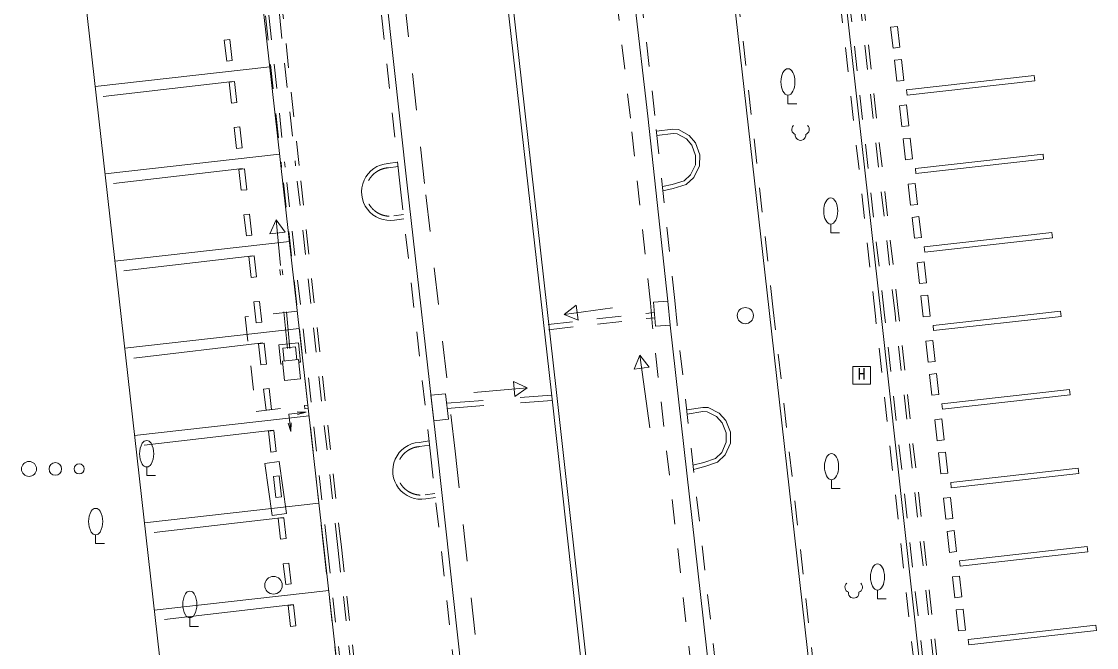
# Model space of a CAD drawing. Units: millimetres, scale not verified. Extents: x -294350 to 464306, y -228900 to 207900.
# Drawn here: x -52632 to -22026, y 8360 to 26187 of the extents above; entities that cross this region are included whole.
import ezdxf
from ezdxf.enums import TextEntityAlignment as Align

# ---------------------------------------------------------------- set-up
doc = ezdxf.new("R2010")
doc.units = ezdxf.units.MM
doc.header["$LTSCALE"] = 700
doc.linetypes.add('USER1', pattern=[2, 1, -1])
doc.linetypes.add('USER2', pattern=[3, 1.5, -1.5])
doc.layers.add('0-0', color=7, linetype='Continuous')
for name, color, linetype, lineweight in [('0-5_S-BGD', 8, 'Continuous', 13), ('0-7_D-STR-STR1', 253, 'Continuous', 13), ('7-0', 8, 'Continuous', 13)]:
    doc.layers.add(name, color=color, linetype=linetype, lineweight=lineweight)
doc.styles.add('ＭＳ ゴシック', font='')
doc.styles.get('ＭＳ ゴシック').set_extended_font_data('MS Gothic')

# ---------------------------------------------------------------- blocks, each defined once
blk = doc.blocks.new('園庭_1')
at = {"layer": '0-5_S-BGD'}
for centre, radius, start, end in [((55292776398, -88852369771), 105016, 131.41945, 251.14243), ((55292916398, -88852369771), 105038, 288.85757, 48.58055), ((55292846398, -88852483521), 104936, 172.14016, 7.85984)]:
    blk.add_arc(centre, radius, start, end, dxfattribs=at)
blk = doc.blocks.new('独立樹（広葉樹）_6')
at = {"layer": '0-5_S-BGD'}
blk.add_lwpolyline([(55293448700, -88854257100), (55293448700, -88854432100), (55293623700, -88854432100)], dxfattribs=at)
blk.add_ellipse((55293448700, -88853994600), major_axis=(0, 262500), ratio=0.533333, dxfattribs=at)
blk = doc.blocks.new('照明灯_1')
at = {"layer": '0-5_S-BGD'}
blk.add_lwpolyline([(55293890400, -88857093500), (55294240400, -88857093500), (55294240400, -88857443500), (55293890400, -88857443500)], close=True, dxfattribs=at)
at = {"layer": '0-5_S-BGD', "style": 'ＭＳ ゴシック'}
blk.add_text('H', height=230900, dxfattribs=at).set_placement((55293986675, -88857426004), align=Align.BOTTOM_LEFT)
blk = doc.blocks.new('独立樹（広葉樹）_58')
at = {"layer": '0-5_S-BGD'}
blk.add_lwpolyline([(55292596100, -88851683200), (55292596100, -88851858200), (55292771100, -88851858200)], dxfattribs=at)
blk.add_ellipse((55292596100, -88851420700), major_axis=(0, 262500), ratio=0.533333, dxfattribs=at)
blk = doc.blocks.new('園庭_18')
at = {"layer": '0-5_S-BGD'}
for centre, radius, start, end in [((55293836443, -88861494526), 105016, 131.41945, 251.14243), ((55293906443, -88861608276), 104936, 172.14016, 7.85984), ((55293976443, -88861494526), 105038, 288.85757, 48.58055)]:
    blk.add_arc(centre, radius, start, end, dxfattribs=at)
blk = doc.blocks.new('独立樹（広葉樹）_99')
at = {"layer": '0-5_S-BGD'}
blk.add_lwpolyline([(55294381100, -88861553200), (55294381100, -88861728200), (55294556100, -88861728200)], dxfattribs=at)
blk.add_ellipse((55294381100, -88861290700), major_axis=(0, 262500), ratio=0.533333, dxfattribs=at)
blk = doc.blocks.new('独立樹（広葉樹）_102')
at = {"layer": '0-5_S-BGD'}
blk.add_lwpolyline([(55293464800, -88859352400), (55293464800, -88859527400), (55293639800, -88859527400)], dxfattribs=at)
blk.add_ellipse((55293464800, -88859089900), major_axis=(0, 262500), ratio=0.533333, dxfattribs=at)

msp = doc.modelspace()

# ---------------------------------------------------------------- linework, layer by layer
at = {"layer": '0-5_S-BGD'}
for p, q in [((-37547.1, 15604.5), (-39755.1, 35180.4)), ((-37398, 15621.1), (-39606, 35197.2)), ((-31348, 17960), (-33075, 33322)), ((-35755, 31836), (-34800, 23492)), ((-41652.6, 21521.8), (-42518.6, 29411.8)), ((-29269, 27712), (-28160, 17817)), ((-27886.3, 26025.6), (-27687.6, 26047.9)), ((-27819.4, 25429.3), (-27886.3, 26025.6)), ((-27687.6, 26047.9), (-27620.6, 25451.6)), ((-27819.4, 25429.3), (-27620.6, 25451.6)), ((-27780.3, 25081.5), (-27581.6, 25103.8)), ((-27581.6, 25103.8), (-27514.6, 24507.6)), ((-27713.4, 24485.3), (-27780.3, 25081.5)), ((-27713.4, 24485.3), (-27514.6, 24507.6)), ((-27432.9, 24240), (-23799.7, 24647.9)), ((-27416.2, 24090.9), (-23783, 24498.8)), ((-23799.7, 24647.9), (-23783, 24498.8)), ((-27432.9, 24240), (-27416.2, 24090.9)), ((-27635.3, 23789.6), (-27436.5, 23811.9)), ((-27568.4, 23193.4), (-27635.3, 23789.6)), ((-27436.5, 23811.9), (-27369.6, 23215.7)), ((-34800, 23492), (-34229, 18223)), ((-34552.4, 23063), (-34086, 23120)), ((-33929, 23109), (-34086, 23120)), ((-33929, 23109), (-33622, 22943)), ((-27568.4, 23193.4), (-27369.6, 23215.7)), ((-33622, 22943), (-33444, 22728)), ((-33444, 22728), (-33318, 22392)), ((-27529.3, 22845.6), (-27330.6, 22867.9)), ((-27462.4, 22249.3), (-27529.3, 22845.6)), ((-27330.6, 22867.9), (-27263.6, 22271.6)), ((-33326, 22078), (-33318, 22392)), ((-27181.9, 22004.1), (-23548.7, 22412)), ((-23548.7, 22412), (-23532, 22262.9)), ((-41926, 22180.2), (-42197.5, 22141.6)), ((-33326, 22078), (-33486, 21747)), ((-27462.4, 22249.3), (-27263.6, 22271.6)), ((-27165.2, 21855), (-23532, 22262.9)), ((-33709, 21542), (-33486, 21747)), ((-27181.9, 22004.1), (-27165.2, 21855)), ((-40784.6, 13895.8), (-41652.6, 21521.8)), ((-34368.8, 21369.6), (-34075, 21433)), ((-33709, 21542), (-34075, 21433)), ((-27384.3, 21553.7), (-27185.5, 21576)), ((-27317.3, 20957.4), (-27384.3, 21553.7)), ((-27185.5, 21576), (-27118.6, 20979.7)), ((-27317.3, 20957.4), (-27118.6, 20979.7)), ((-45381.7, 20535.8), (-45560.5, 20141.4)), ((-45254, 19237.2), (-45381.7, 20535.8)), ((-45381.7, 20535.8), (-45129.5, 20183.8)), ((-41745.3, 20568), (-42011.2, 20531.5)), ((-27278.3, 20609.6), (-27079.5, 20631.9)), ((-27211.3, 20013.3), (-27278.3, 20609.6)), ((-27079.5, 20631.9), (-27012.6, 20035.7)), ((-45129.5, 20183.8), (-45560.5, 20141.4)), ((-27211.3, 20013.3), (-27012.6, 20035.7)), ((-26930.9, 19768.1), (-23297.7, 20176)), ((-26914.1, 19619), (-23281, 20026.9)), ((-23297.7, 20176), (-23281, 20026.9)), ((-26930.9, 19768.1), (-26914.1, 19619)), ((-27133.2, 19317.7), (-26934.5, 19340)), ((-27066.3, 18721.5), (-27133.2, 19317.7)), ((-26934.5, 19340), (-26867.6, 18743.8)), ((-27066.3, 18721.5), (-26867.6, 18743.8)), ((-27027.3, 18373.6), (-26828.5, 18396)), ((-26960.3, 17777.4), (-27027.3, 18373.6)), ((-26828.5, 18396), (-26761.6, 17799.7)), ((-37181.4, 17843), (-36838.9, 18107.9)), ((-36838.9, 18107.9), (-36780.8, 17678.8)), ((-34229, 18223), (-34639, 18192)), ((-34638.6, 18191.8), (-34577.6, 17507.8)), ((-34229, 18223), (-34168, 17539)), ((-35806.8, 18029.1), (-37181.4, 17843)), ((-37181.4, 17843), (-36780.8, 17678.8)), ((-29713, 3482), (-31348, 17960)), ((-28160, 17817), (-27052, 7857)), ((-26960.3, 17777.4), (-26761.6, 17799.7)), ((-26679.9, 17532.2), (-23046.7, 17940)), ((-26663.1, 17383.1), (-23029.9, 17791)), ((-23046.7, 17940), (-23029.9, 17791)), ((-34167.6, 17538.8), (-34577.6, 17507.8)), ((-34168, 17539), (-33059, 7758)), ((-26679.9, 17532.2), (-26663.1, 17383.1)), ((-44742.6, 17033.8), (-45304.4, 16978.2)), ((-45304.4, 16978.2), (-45250.4, 16432.2)), ((-44832.2, 16924.4), (-45195.1, 16888.6)), ((-45195.1, 16888.6), (-45158.4, 16518)), ((-44832.2, 16924.4), (-44795.6, 16553.9)), ((-44742.6, 17033.8), (-44688.6, 16487.8)), ((-26882.2, 17081.8), (-26683.5, 17104.1)), ((-26815.3, 16485.5), (-26882.2, 17081.8)), ((-26683.5, 17104.1), (-26616.5, 16507.8)), ((-45200.6, 16513.8), (-44745.4, 16558.8)), ((-44745.4, 16558.8), (-44691.4, 16012.8)), ((-35025.9, 16686.2), (-35190.2, 16285.5)), ((-35025.9, 16686.2), (-34761.1, 16343.6)), ((-34746.4, 14620.1), (-35025.9, 16686.2)), ((-45193.1, 16437.9), (-45250.4, 16432.2)), ((-45200.6, 16513.8), (-45146.6, 15967.8)), ((-44688.6, 16487.8), (-44737.9, 16482.9)), ((-34761.1, 16343.6), (-35190.2, 16285.5)), ((-26815.3, 16485.5), (-26616.5, 16507.8)), ((-45146.6, 15967.8), (-44691.4, 16012.8)), ((-38234.8, 15753.1), (-38627.2, 15936.2)), ((-38589.5, 15504.8), (-38627.2, 15936.2)), ((-26776.2, 16137.7), (-26577.5, 16160)), ((-26709.3, 15541.4), (-26776.2, 16137.7)), ((-26577.5, 16160), (-26510.5, 15563.8)), ((-39750.1, 15620.8), (-38234.8, 15753.1)), ((-38234.8, 15753.1), (-38589.5, 15504.8)), ((-36209, 4916.1), (-37398, 15621.1)), ((-26428.8, 15296.2), (-22795.6, 15704.1)), ((-22795.6, 15704.1), (-22778.9, 15555)), ((-40562.6, 15587.8), (-40974.6, 15544.8)), ((-40974.6, 15544.8), (-40888.6, 14817.8)), ((-40479.6, 14864.8), (-40562.6, 15587.8)), ((-36358.1, 4899.5), (-37547.1, 15604.5)), ((-26709.3, 15541.4), (-26510.5, 15563.8)), ((-26412.1, 15147.1), (-22778.9, 15555)), ((-44526.2, 15062.6), (-44779.3, 15076)), ((-33693.1, 15128.6), (-33236.7, 15199.2)), ((-33079.4, 15193), (-33236.7, 15199.2)), ((-33079.4, 15193), (-32767.5, 15036.4)), ((-32767.5, 15036.4), (-32583, 14826.9)), ((-26428.8, 15296.2), (-26412.1, 15147.1)), ((-44967, 14509.7), (-44953.6, 14762.8)), ((-40479.6, 14864.8), (-40888.6, 14817.8)), ((-32583, 14826.9), (-32446.8, 14494.9)), ((-26631.2, 14845.8), (-26432.4, 14868.1)), ((-26564.3, 14249.6), (-26631.2, 14845.8)), ((-26432.4, 14868.1), (-26365.5, 14271.9)), ((-32445.2, 14180.8), (-32446.8, 14494.9)), ((-41025.2, 14241.1), (-41310.5, 14200.6)), ((-32445.2, 14180.8), (-32595, 13845.1)), ((-26564.3, 14249.6), (-26365.5, 14271.9)), ((-40784.6, 13895.8), (-39862.6, 5473.8)), ((-32811.7, 13633.4), (-32595, 13845.1)), ((-26525.2, 13901.7), (-26326.5, 13924.1)), ((-26458.3, 13305.5), (-26525.2, 13901.7)), ((-26326.5, 13924.1), (-26259.5, 13327.8)), ((-49067.6, 13503.8), (-49067.6, 13253.8)), ((-45298.9, 13661.7), (-45706.6, 13602.8)), ((-45492, 12116.5), (-45706.6, 13602.8)), ((-45084.3, 12175.4), (-45298.9, 13661.7)), ((-33500.9, 13432.3), (-33174.2, 13513.3)), ((-32811.7, 13633.4), (-33174.2, 13513.3)), ((-26177.8, 13060.2), (-22544.6, 13468.1)), ((-22544.6, 13468.1), (-22527.9, 13319.1)), ((-49067.6, 13253.8), (-48817.6, 13253.8)), ((-26458.3, 13305.5), (-26259.5, 13327.8)), ((-26161.1, 12911.2), (-22527.9, 13319.1)), ((-26177.8, 13060.2), (-26161.1, 12911.2)), ((-40847, 12628.5), (-41124.2, 12590.5)), ((-26380.2, 12609.9), (-26181.4, 12632.2)), ((-26313.2, 12013.6), (-26380.2, 12609.9)), ((-26181.4, 12632.2), (-26114.5, 12035.9)), ((-45084.3, 12175.4), (-45492, 12116.5)), ((-26313.2, 12013.6), (-26114.5, 12035.9)), ((-26274.2, 11665.8), (-26075.4, 11688.1)), ((-26207.2, 11069.5), (-26274.2, 11665.8)), ((-26075.4, 11688.1), (-26008.5, 11091.8)), ((-50520.6, 11570.8), (-50520.6, 11320.8)), ((-50520.6, 11320.8), (-50270.6, 11320.8)), ((-26207.2, 11069.5), (-26008.5, 11091.8)), ((-25926.8, 10824.3), (-22293.6, 11232.2)), ((-25910, 10675.2), (-22276.9, 11083.1)), ((-22293.6, 11232.2), (-22276.9, 11083.1)), ((-25926.8, 10824.3), (-25910, 10675.2)), ((-26129.1, 10373.9), (-25930.4, 10396.2)), ((-26062.2, 9777.7), (-26129.1, 10373.9)), ((-25930.4, 10396.2), (-25863.5, 9800)), ((-26062.2, 9777.7), (-25863.5, 9800)), ((-47838.6, 9211.8), (-47838.6, 8961.8)), ((-26023.2, 9429.8), (-25824.4, 9452.1)), ((-25956.2, 8833.6), (-26023.2, 9429.8)), ((-25824.4, 9452.1), (-25757.5, 8855.9)), ((-47838.6, 8961.8), (-47588.6, 8961.8)), ((-25675.7, 8588.3), (-22042.6, 8996.2)), ((-22042.6, 8996.2), (-22025.8, 8847.2)), ((-25956.2, 8833.6), (-25757.5, 8855.9)), ((-25675.7, 8588.3), (-25659, 8439.3)), ((-25659, 8439.3), (-22025.8, 8847.2))]:
    msp.add_line(p, q, dxfattribs=at)
at = {"layer": '0-5_S-BGD', "linetype": 'USER1'}
for p, q in [((-31228.8, 17973.4), (-32955.6, 33334.3)), ((-34601.2, 23514.1), (-35556.2, 31857.8)), ((-35296.9, 23436.6), (-36252, 31781.5)), ((-41851.3, 21499.6), (-42717.4, 29390)), ((-28319, 17799.2), (-29428, 27694.2)), ((-28060.6, 17828.1), (-29169.6, 27723.1)), ((-27762.5, 17861.4), (-28871.5, 27756.5)), ((-27663.1, 17872.5), (-28772.6, 27772)), ((-45688.1, 26353.3), (-45225.2, 22030.2)), ((-45588.7, 26364.3), (-45125.7, 22040.8)), ((-45290.5, 26397.3), (-44827.4, 22072.8)), ((-44728, 22083.4), (-45191.1, 26408.3)), ((-34726.6, 18173.7), (-35296.9, 23436.6)), ((-34030, 18242.7), (-34601.2, 23514.1)), ((-34539.4, 22943.7), (-34082.9, 22999.5)), ((-33963.3, 22991.1), (-34082.9, 22999.5)), ((-33963.3, 22991.1), (-33699.6, 22848.5)), ((-33699.6, 22848.5), (-33549.3, 22667)), ((-33549.3, 22667), (-33438.6, 22371.7)), ((-33445.3, 22106.9), (-33438.6, 22371.7)), ((-43923.7, 11170.2), (-45125.7, 22040.3)), ((-43625.5, 11203.4), (-44827.5, 22073.3)), ((-43526.1, 11214.5), (-44728.1, 22084.3)), ((-41906.8, 22061.7), (-42184.9, 22022.2)), ((-33445.3, 22106.9), (-33584.1, 21819.8)), ((-44023, 11159.1), (-45225.1, 22029.3)), ((-33769.8, 21649.1), (-33584.1, 21819.8)), ((-40983.3, 13873.6), (-41851.3, 21499.6)), ((-34381.8, 21489.6), (-34104.8, 21549.3)), ((-33769.8, 21649.1), (-34104.8, 21549.3)), ((-41754.6, 20687.8), (-42028.9, 20650.2)), ((-34665, 17488.3), (-34726.6, 18173.7)), ((-33968.6, 17559), (-34030, 18242.7)), ((-44772.6, 17937.3), (-46266.6, 17776.8)), ((-46266.6, 17776.8), (-45953.6, 15080.8)), ((-37641.8, 17560), (-34612.7, 17901.9)), ((-37625, 17410.9), (-34599.4, 17752.5)), ((-29593.8, 3495.4), (-31228.8, 17973.4)), ((-27211, 7839.2), (-28319, 17799.2)), ((-26952.6, 7868.1), (-28060.6, 17828.1)), ((-26654.5, 7901.3), (-27762.5, 17861.4)), ((-26555.1, 7912.4), (-27663.1, 17872.5)), ((-33555.8, 7701.7), (-34665, 17488.3)), ((-32860.3, 7780.5), (-33968.6, 17559)), ((-45953.6, 15080.8), (-44573.6, 15250.8)), ((-44476.7, 15261.7), (-44573.6, 15250.8)), ((-44562.6, 15153.8), (-44573.6, 15250.8)), ((-44466, 15164.7), (-44562.6, 15153.8)), ((-33679.6, 15009.2), (-33229.8, 15078.8)), ((-33110, 15074.1), (-33229.8, 15078.8)), ((-33110, 15074.1), (-32842.1, 14939.6)), ((-32842.1, 14939.6), (-32686.4, 14762.7)), ((-32686.4, 14762.7), (-32566.7, 14471)), ((-32565.3, 14206.1), (-32566.7, 14471)), ((-41019.8, 14120.7), (-41297.9, 14081.2)), ((-32565.3, 14206.1), (-32695.3, 13914.9)), ((-40983.3, 13873.6), (-40061.4, 5452)), ((-32875.7, 13738.6), (-32695.3, 13914.9)), ((-33514.5, 13552.6), (-33207.5, 13628.6)), ((-32875.7, 13738.6), (-33207.5, 13628.6)), ((-40867.6, 12746.8), (-41141.9, 12709.2)), ((-44023, 11159.1), (-42463, -2673.1)), ((-43923.7, 11170.2), (-42363.6, -2662)), ((-43625.5, 11203.4), (-42065.5, -2628.4)), ((-43526.1, 11214.5), (-41966.1, -2617.3))]:
    msp.add_line(p, q, dxfattribs=at)
at = {"layer": '0-5_S-BGD', "linetype": 'USER2'}
for p, q in [((-41155.7, 21577.3), (-42021.7, 29467.3)), ((-40287.7, 13951.3), (-41155.7, 21577.3)), ((-45057.4, 16872), (-45277.7, 19120.1)), ((-44987.7, 16878.8), (-45208, 19127)), ((-40531.4, 15316.2), (-37540.5, 15544.9)), ((-40514.3, 15167.1), (-37523.9, 15395.7)), ((-40287.7, 13951.3), (-39365.6, 5528.3))]:
    msp.add_line(p, q, dxfattribs=at)
at = {"layer": '0-5_S-BGD'}
for points in [[(-45023, 15006.5), (-44967, 14509.7), (-45036.4, 14753.4)], [(-45023, 15006.5), (-44526.2, 15062.6), (-44769.9, 14993.2)]]:
    msp.add_lwpolyline(points, dxfattribs=at)
for centre, radius in [((-32024.6, 17811.8), 230), ((-52417.8, 13445.3), 214.3), ((-51667.8, 13445.3), 178.6), ((-50989.3, 13445.3), 142.9), ((-45457.6, 10132.8), 250)]:
    msp.add_circle(centre, radius, dxfattribs=at)
for centre, radius, start, end in [((-42139.6, 21332.5), 811.2, 94.08923, 279.10781), ((-48634.2, 13878.8), 633.8, 151.75053, 208.24947), ((-49067.6, 14112.1), 141.7, 28.07249, 151.92751), ((-49505.1, 13878.8), 637.5, 331.92751, 28.07249), ((-41252.6, 13391.5), 811.2, 94.08923, 279.10781), ((-49067.6, 13645.5), 141.7, 208.07249, 331.92751), ((-50087.2, 11945.8), 633.8, 151.75053, 208.24947), ((-50520.6, 12179.1), 141.7, 28.07249, 151.92751), ((-50958.1, 11945.8), 637.5, 331.92751, 28.07249), ((-50520.6, 11712.5), 141.7, 208.07249, 331.92751), ((-47405.2, 9586.8), 633.8, 151.75053, 208.24947), ((-47838.6, 9820.1), 141.7, 28.07249, 151.92751), ((-48276.1, 9586.8), 637.5, 331.92751, 28.07249), ((-47838.6, 9353.5), 141.7, 208.07249, 331.92751)]:
    msp.add_arc(centre, radius, start, end, dxfattribs=at)
at = {"layer": '0-5_S-BGD', "linetype": 'USER1'}
for centre in [(-42139.6, 21332.5), (-41252.6, 13391.5)]:
    msp.add_arc(centre, 691.2, 93.75686, 279.21679, dxfattribs=at)
at = {"layer": '0-7_D-STR-STR1'}
for p, q in [((-45564.5, 24892.8), (-50533.1, 24332.9)), ((-45284.6, 22408.5), (-50253.1, 21848.6)), ((-45004.6, 19924.3), (-49973.1, 19364.3)), ((-44724.6, 17440), (-49693.2, 16880)), ((-44444.6, 14955.7), (-49413.2, 14395.8)), ((-44164.7, 12471.4), (-49133.2, 11911.5)), ((-43884.7, 9987.2), (-48853.2, 9427.2))]:
    msp.add_line(p, q, dxfattribs=at)
for points in [[(-46684.4, 34829.9), (-43604.7, 7502.9), (-48573.2, 6942.9), (-51653, 34270)], [(-46631.6, 25074.5), (-46790.6, 25056.5), (-46857.8, 25652.8), (-46698.8, 25670.7)], [(-46497.2, 23882), (-46656.2, 23864.1), (-46723.4, 24460.3), (-46564.4, 24478.2)], [(-46351.6, 22590.2), (-46510.6, 22572.3), (-46577.8, 23168.5), (-46418.8, 23186.4)], [(-46217.2, 21397.7), (-46376.2, 21379.8), (-46443.4, 21976), (-46284.4, 21994)], [(-46071.6, 20105.9), (-46230.6, 20088), (-46297.8, 20684.2), (-46138.8, 20702.1)], [(-45937.2, 18913.5), (-46096.2, 18895.5), (-46163.4, 19491.8), (-46004.4, 19509.7)], [(-45791.7, 17621.6), (-45950.7, 17603.7), (-46017.8, 18199.9), (-45858.9, 18217.9)], [(-45657.3, 16429.2), (-45816.3, 16411.3), (-45883.5, 17007.5), (-45724.5, 17025.4)], [(-45511.7, 15137.4), (-45670.7, 15119.4), (-45737.9, 15715.7), (-45578.9, 15733.6)], [(-45377.3, 13944.9), (-45536.3, 13927), (-45603.5, 14523.2), (-45444.5, 14541.1)], [(-45231.7, 12653.1), (-45390.7, 12635.2), (-45457.9, 13231.4), (-45298.9, 13249.3)], [(-45097.3, 11460.6), (-45256.3, 11442.7), (-45323.5, 12038.9), (-45164.5, 12056.9)], [(-44951.7, 10168.8), (-45110.7, 10150.9), (-45177.9, 10747.1), (-45018.9, 10765)], [(-44817.3, 8976.4), (-44976.3, 8958.4), (-45043.5, 9554.7), (-44884.5, 9572.6)]]:
    msp.add_lwpolyline(points, close=True, dxfattribs=at)
at = {"layer": '7-0'}
for p, q in [((-46628.8, 24482.2), (-50303.7, 24052.5)), ((-46338.4, 21999.1), (-50013.4, 21569.4)), ((-46048.1, 19516.1), (-49723.1, 19086.4)), ((-45757.8, 17033), (-49432.7, 16603.3)), ((-45467.4, 14549.9), (-49142.4, 14120.2)), ((-45177.1, 12066.8), (-48852.1, 11637.1)), ((-44886.8, 9583.7), (-48561.7, 9154))]:
    msp.add_line(p, q, dxfattribs=at)

# ---------------------------------------------------------------- block references
at = {"layer": '0-0', "xscale": 0.001428571, "yscale": 0.001428571}
for name in ['独立樹（広葉樹）_58', '園庭_1', '独立樹（広葉樹）_6', '照明灯_1', '独立樹（広葉樹）_102', '独立樹（広葉樹）_99', '園庭_18']:
    msp.add_blockref(name, (-79020209.6, 126955030.8), dxfattribs=at)

doc.saveas('drawing.dxf')
